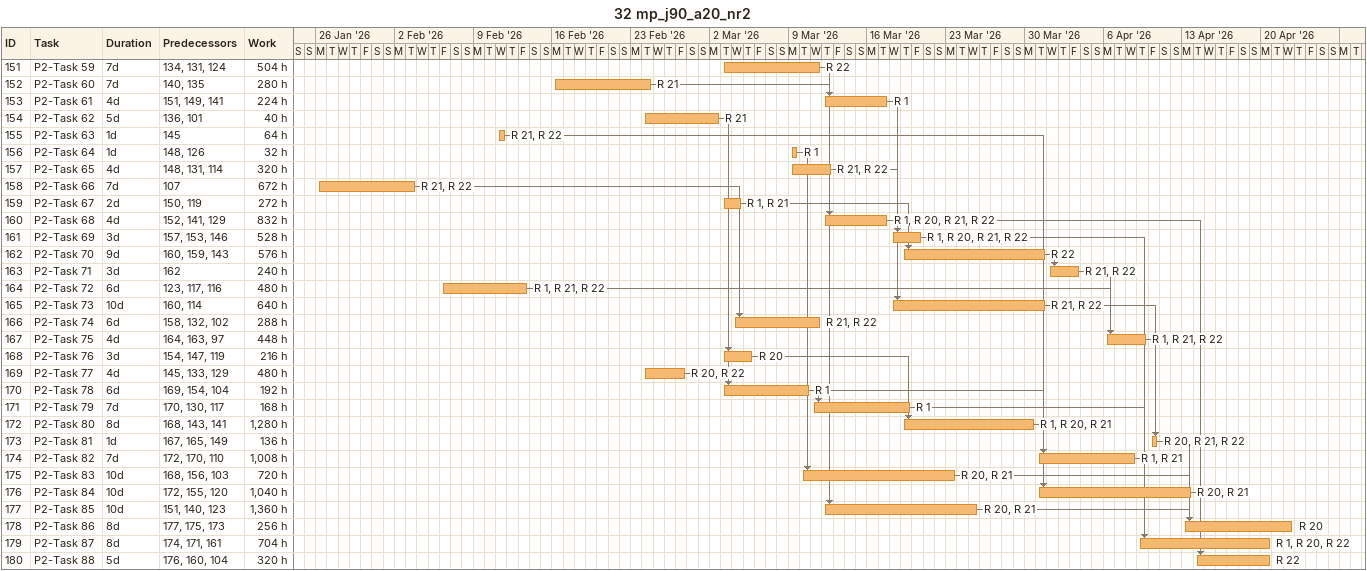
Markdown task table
32 mp_j90_a20_nr2

| ID | Task | Duration | Start | Finish | Predecessors | Resources | Work (h) |
|---|---|---|---|---|---|---|---|
| 151 | P2-Task 59 | 7d | 2026-03-03 | 2026-03-11 | 134, 131, 124 | R 22 | 504 |
| 152 | P2-Task 60 | 7d | 2026-02-16 | 2026-02-24 | 140, 135 | R 21 | 280 |
| 153 | P2-Task 61 | 4d | 2026-03-12 | 2026-03-17 | 151, 149, 141 | R 1 | 224 |
| 154 | P2-Task 62 | 5d | 2026-02-24 | 2026-03-02 | 136, 101 | R 21 | 40 |
| 155 | P2-Task 63 | 1d | 2026-02-11 | 2026-02-11 | 145 | R 21, R 22 | 64 |
| 156 | P2-Task 64 | 1d | 2026-03-09 | 2026-03-09 | 148, 126 | R 1 | 32 |
| 157 | P2-Task 65 | 4d | 2026-03-09 | 2026-03-12 | 148, 131, 114 | R 21, R 22 | 320 |
| 158 | P2-Task 66 | 7d | 2026-01-26 | 2026-02-03 | 107 | R 21, R 22 | 672 |
| 159 | P2-Task 67 | 2d | 2026-03-03 | 2026-03-04 | 150, 119 | R 1, R 21 | 272 |
| 160 | P2-Task 68 | 4d | 2026-03-12 | 2026-03-17 | 152, 141, 129 | R 1, R 20, R 21, R 22 | 832 |
| 161 | P2-Task 69 | 3d | 2026-03-18 | 2026-03-20 | 157, 153, 146 | R 1, R 20, R 21, R 22 | 528 |
| 162 | P2-Task 70 | 9d | 2026-03-19 | 2026-03-31 | 160, 159, 143 | R 22 | 576 |
| 163 | P2-Task 71 | 3d | 2026-04-01 | 2026-04-03 | 162 | R 21, R 22 | 240 |
| 164 | P2-Task 72 | 6d | 2026-02-06 | 2026-02-13 | 123, 117, 116 | R 1, R 21, R 22 | 480 |
| 165 | P2-Task 73 | 10d | 2026-03-18 | 2026-03-31 | 160, 114 | R 21, R 22 | 640 |
| 166 | P2-Task 74 | 6d | 2026-03-04 | 2026-03-11 | 158, 132, 102 | R 21, R 22 | 288 |
| 167 | P2-Task 75 | 4d | 2026-04-06 | 2026-04-09 | 164, 163, 97 | R 1, R 21, R 22 | 448 |
| 168 | P2-Task 76 | 3d | 2026-03-03 | 2026-03-05 | 154, 147, 119 | R 20 | 216 |
| 169 | P2-Task 77 | 4d | 2026-02-24 | 2026-02-27 | 145, 133, 129 | R 20, R 22 | 480 |
| 170 | P2-Task 78 | 6d | 2026-03-03 | 2026-03-10 | 169, 154, 104 | R 1 | 192 |
| 171 | P2-Task 79 | 7d | 2026-03-11 | 2026-03-19 | 170, 130, 117 | R 1 | 168 |
| 172 | P2-Task 80 | 8d | 2026-03-19 | 2026-03-30 | 168, 143, 141 | R 1, R 20, R 21 | 1280 |
| 173 | P2-Task 81 | 1d | 2026-04-10 | 2026-04-10 | 167, 165, 149 | R 20, R 21, R 22 | 136 |
| 174 | P2-Task 82 | 7d | 2026-03-31 | 2026-04-08 | 172, 170, 110 | R 1, R 21 | 1008 |
| 175 | P2-Task 83 | 10d | 2026-03-10 | 2026-03-23 | 168, 156, 103 | R 20, R 21 | 720 |
| 176 | P2-Task 84 | 10d | 2026-03-31 | 2026-04-13 | 172, 155, 120 | R 20, R 21 | 1040 |
| 177 | P2-Task 85 | 10d | 2026-03-12 | 2026-03-25 | 151, 140, 123 | R 20, R 21 | 1360 |
| 178 | P2-Task 86 | 8d | 2026-04-13 | 2026-04-22 | 177, 175, 173 | R 20 | 256 |
| 179 | P2-Task 87 | 8d | 2026-04-09 | 2026-04-20 | 174, 171, 161 | R 1, R 20, R 22 | 704 |
| 180 | P2-Task 88 | 5d | 2026-04-14 | 2026-04-20 | 176, 160, 104 | R 22 | 320 |
